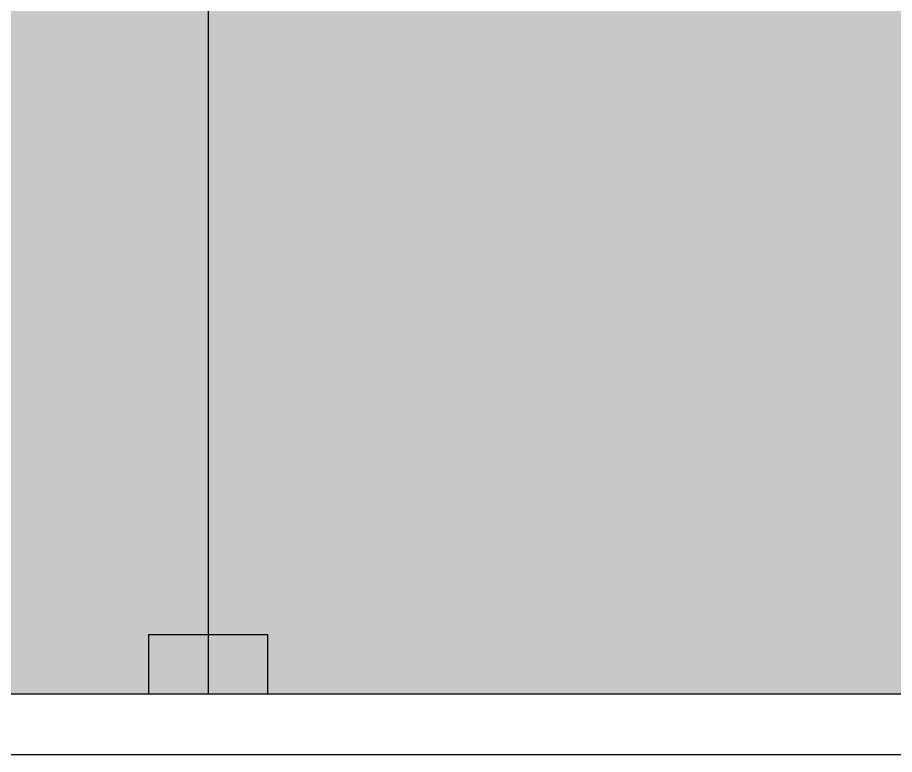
# Model space of a CAD drawing. Header units: millimetres. Extents: x -249630 to 95394, y -188036 to 109963.
# Drawn here: x -95761 to -95040, y -16237 to -15631 of the extents above; entities that cross this region are included whole.
import ezdxf

# ---------------------------------------------------------------- set-up
doc = ezdxf.new("R2010")
doc.units = ezdxf.units.MM
for name, color, linetype in [('Layer1', 2, 'Continuous'), ('SOMBRA', 252, 'Continuous'), ('VEREDA', 1, 'Continuous')]:
    doc.layers.add(name, color=color, linetype=linetype)

msp = doc.modelspace()

# ---------------------------------------------------------------- hatches: boundary and pattern name
at = {"layer": 'SOMBRA'}
h = msp.add_hatch(color=8, dxfattribs=at)
h.set_gradient(color1=(122, 133, 132), one_color=1, tint=1, name='INVCURVED')
h.paths.add_polyline_path([(-95604.336, -14787.024), (-96282.461, -14787.024), (-96282.461, -16187.024), (-95604.336, -16187.024)])
h.paths.add_polyline_path([(-94926.211, -14787.024), (-95604.336, -14787.024), (-95604.336, -16187.024), (-94926.211, -16187.024)])
h.paths.add_polyline_path([(-94248.086, -14787.024), (-94926.211, -14787.024), (-94926.211, -16187.024), (-94248.086, -16187.024)])
h.paths.add_polyline_path([(-93569.961, -14787.024), (-94248.086, -14787.024), (-94248.086, -16187.024), (-93569.961, -16187.024)])

# ---------------------------------------------------------------- linework, layer by layer
at = {"layer": 'Layer1'}
msp.add_lwpolyline([(-96332.461, -16237.024), (-93519.961, -16237.024)], dxfattribs=at)
at = {"layer": 'VEREDA'}
for points in [[(-95604.336, -14787.024), (-95604.336, -16187.024)], [(-95653.086, -16187.024), (-95653.086, -16138.274), (-95555.586, -16138.274), (-95555.586, -16187.024)], [(-96282.461, -16187.024), (-93569.961, -16187.024)]]:
    msp.add_lwpolyline(points, dxfattribs=at)

doc.saveas('drawing.dxf')
